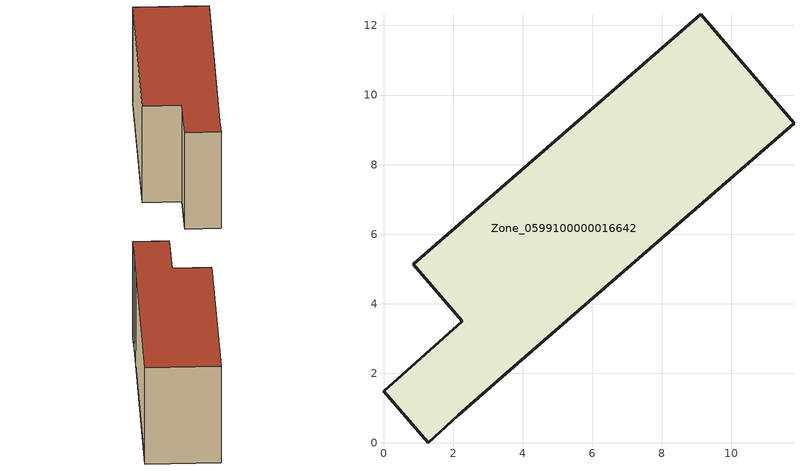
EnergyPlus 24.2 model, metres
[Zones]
Zone_0599100000016642
 floor ground (C_G): 9.12,12.33 11.8,9.19 3.53,2 2.15,0.79 1.28,0 0,1.49 2.26,3.49 0.86,5.13 z0
 wall outside (C_F): 11.8,9.19 9.12,12.33 0.86,5.13 2.26,3.49 0,1.49 1.28,0 2.15,0.79 3.53,2 11.8,9.19 z0:5.97
 roof outside (C_R): 2.15,0.79 3.53,2 11.8,9.19 9.12,12.33 0.86,5.13 2.26,3.49 0,1.49 1.28,0 z5.97
[BUILDING]
Pand.0599100000016642: North Axis=0; Terrain=City; Loads Convergence Tolerance Value=0.04; Temperature Convergence Tolerance Value=0.4; Solar Distribution=FullExterior; Maximum Number of Warmup Days=25; Minimum Number of Warmup Days=1
[Site:Location]
Rotterdam.The.Hague.AP_ZH_NLD Design_Conditions: Latitude=51.96; Longitude=4.45; Time Zone=1; Elevation=-4.5
[SITE:GROUNDTEMPERATURE:BUILDINGSURFACE]
18, 18, 18, 18, 18, 18, 18, 18, 18, 18, 18, 18
[MATERIAL] Thermal Absorptance=0.9; Solar Absorptance=0.7; Visible Absorptance=0.7
Name | Roughness | Thickness | Conductivity | Density | Specific Heat
G.TI.1946 | MediumSmooth | 0.15 | 1 | 540 | 1210
F.TI.1946 | Rough | 0.3 | 0.857143 | 1920 | 840
R.TI.1946 | MediumRough | 0.2 | 0.1 | 1500 | 1000
[CONSTRUCTION]
C_G: G.TI.1946
C_F: F.TI.1946
C_R: R.TI.1946
[ZONE]
Zone_0599100000016642: Type=1; Multiplier=1; Ceiling Height=Autocalculate; Volume=Autocalculate; Floor Area=autocalculate; Part of Total Floor Area=Yes
[ZONEINFILTRATION:DESIGNFLOWRATE]
Infil_Zone_0599100000016642: Zone or ZoneList or Space or SpaceList=Zone_0599100000016642; Schedule=AlwaysOn; Design Flow Rate Calculation Method=Flow/Area; Flow Rate per Floor Area=0.003; Constant Term Coefficient=1; Temperature Term Coefficient=0; Velocity Term Coefficient=0; Velocity Squared Term Coefficient=0
[HVACTEMPLATE:ZONE:IDEALLOADSAIRSYSTEM]
Zone_0599100000016642: Maximum Heating Supply Air Temperature=50; Minimum Cooling Supply Air Temperature=13; Maximum Heating Supply Air Humidity Ratio=0.0156; Minimum Cooling Supply Air Humidity Ratio=0.0077; Heating Limit=NoLimit; Cooling Limit=NoLimit; Dehumidification Control Type=ConstantSensibleHeatRatio; Cooling Sensible Heat Ratio=0.7; Dehumidification Setpoint=60; Humidification Control Type=None; Humidification Setpoint=30; Outdoor Air Method=None; Outdoor Air Flow Rate per Person=0.00944; Outdoor Air Flow Rate per Zone Floor Area=0; Outdoor Air Flow Rate per Zone=0; Demand Controlled Ventilation Type=None; Outdoor Air Economizer Type=NoEconomizer; Heat Recovery Type=None; Sensible Heat Recovery Effectiveness=0.7; Latent Heat Recovery Effectiveness=0.65
[ZONECONTROL:THERMOSTAT]
ThermostatControl_Zone_0599100000016642: Zone or ZoneList=Zone_0599100000016642; Control Type Schedule=DualSetpointControlType; Control 1=Thermostat_Zone_0599100000016642; Temperature Difference Between Cutout And Setpoint=0
[THERMOSTATSETPOINT:DUALSETPOINT]
Thermostat_Zone_0599100000016642: Heating Setpoint Temperature Schedule=HeatingSetpoint_Zone_0599100000016642; Cooling Setpoint Temperature Schedule=CoolingSetpoint_Zone_0599100000016642
[SCHEDULE:COMPACT]
HeatingSetpoint_Zone_0599100000016642: Through: 12/31, For: AllDays, Until: 24:00, 21
CoolingSetpoint_Zone_0599100000016642: Through: 12/31, For: AllDays, Until: 24:00, 24
DualSetpointControlType: Through: 12/31, For: AllDays, Until: 24:00, 4
AlwaysOn: Through: 12/31, For: AllDays, Until: 24:00, 1
